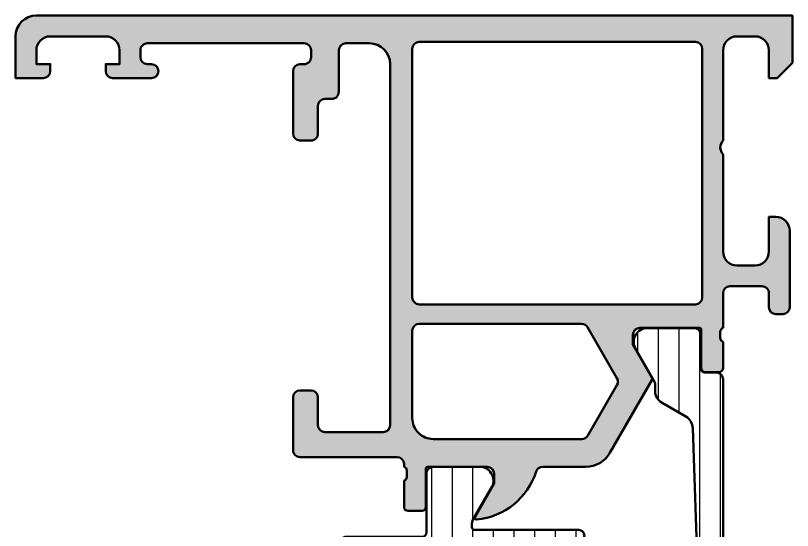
# Model space of a CAD drawing. Extents: x -30 to 48, y 10 to 95.
# Drawn here: x -30 to 26, y 57.9 to 95 of the extents above; entities that cross this region are included whole.
import ezdxf

# ---------------------------------------------------------------- set-up
doc = ezdxf.new("R2010")
doc.units = 0
for name, color, linetype, lineweight in [('0S-Alu contour', 7, 'Continuous', 50), ('0S-Alu hatch', 252, 'Continuous', 25), ('0S-Plastic contour', 254, 'Continuous', 50), ('0S-Plastic hatch', 253, 'Continuous', 25)]:
    doc.layers.add(name, color=color, linetype=linetype, lineweight=lineweight)
pattern_1 = [(90, (0, 0), (-1.4859, 0), [])]

# ---------------------------------------------------------------- blocks, each defined once
blk = doc.blocks.new('346270__BF02D9DC_723D_4389_8694_6493113F9CFE_')
at = {"layer": '0S-Alu hatch'}
h = blk.add_hatch(color=256, dxfattribs=at)
edge = h.paths.add_edge_path()
edge.add_line((24.9, 90.49999999999999), (26, 91.6))
edge.add_line((26, 91.6), (26, 95))
edge.add_line((26, 95), (-28.5, 95))
edge.add_arc((-28.5, 93.49999999999999), 1.5, 90, 180)
edge.add_line((-30, 93.49999999999999), (-30, 90.5))
edge.add_line((-30, 90.5), (-28, 90.5))
edge.add_arc((-28, 91), 0.5, 270, 360)
edge.add_line((-27.5, 91), (-27.5, 91.5))
edge.add_line((-27.5, 91.5), (-28.5, 91.5))
edge.add_line((-28.5, 91.5), (-28.5, 92.5))
edge.add_ellipse((-27.5, 92.5), major_axis=(-1, 0), ratio=1, start_angle=270, end_angle=360, ccw=False)
edge.add_line((-27.5, 93.49999999999999), (-23.5, 93.49999999999999))
edge.add_ellipse((-23.5, 92.5), major_axis=(-1, 0), ratio=1, start_angle=180, end_angle=270, ccw=False)
edge.add_line((-22.5, 92.5), (-22.5, 91.5))
edge.add_line((-22.5, 91.5), (-23.5, 91.5))
edge.add_line((-23.5, 91.5), (-23.5, 91))
edge.add_arc((-23, 91), 0.5, 180, 270)
edge.add_line((-23, 90.5), (-20.2, 90.5))
edge.add_arc((-20.2, 91), 0.5, 270, 450)
edge.add_line((-20.2, 91.5), (-20.50000000000003, 91.5))
edge.add_ellipse((-20.50000000000003, 91.99999999999997), major_axis=(-0.4999999999999716, 0), ratio=1, start_angle=0, end_angle=90, ccw=False)
edge.add_line((-21, 91.99999999999997), (-21, 92.5))
edge.add_ellipse((-20.5, 92.5), major_axis=(-0.5, 0), ratio=1, start_angle=269.9999999999984, end_angle=360, ccw=False)
edge.add_line((-20.49999999999998, 93), (-9.200000000000017, 93))
edge.add_ellipse((-9.200000000000024, 92.49999999999999), major_axis=(-0.5000000000000142, 0), ratio=1, start_angle=180, end_angle=269.9999999999992, ccw=False)
edge.add_line((-8.700000000000008, 92.5), (-8.699999999999996, 92))
edge.add_ellipse((-9.200000000000008, 92), major_axis=(-0.5000000000000142, 0), ratio=1, start_angle=89.9999999999992, end_angle=180, ccw=False)
edge.add_line((-9.200000000000017, 91.49999999999999), (-9.499999999999986, 91.49999999999999))
edge.add_arc((-9.499999999999979, 90.99999999999997), 0.5000000000000142, 90.00000000000081, 180)
edge.add_line((-9.999999999999991, 90.99999999999997), (-10, 86.5))
edge.add_arc((-9.5, 86.5), 0.5, 180, 270)
edge.add_line((-9.5, 86), (-8.700000000000017, 86))
edge.add_arc((-8.700000000000008, 86.5), 0.5, 269.9999999999992, 360)
edge.add_line((-8.200000000000008, 86.5), (-8.200000000000003, 88.49999999999999))
edge.add_ellipse((-7.700000000000002, 88.49999999999999), major_axis=(-0.5, 0), ratio=1, start_angle=270, end_angle=360, ccw=False)
edge.add_line((-7.700000000000002, 89), (-7.200000000000009, 89))
edge.add_arc((-7.200000000000002, 89.50000000000001), 0.5, 269.9999999999992, 360)
edge.add_line((-6.700000000000002, 89.50000000000001), (-6.699999999999988, 92.5))
edge.add_ellipse((-6.199999999999988, 92.5), major_axis=(-0.5, 0), ratio=1, start_angle=270.00000000000165, end_angle=360, ccw=False)
edge.add_line((-6.200000000000002, 93), (-4.500000000000014, 93))
edge.add_ellipse((-4.500000000000014, 91.5), major_axis=(-1.5, 0), ratio=1, start_angle=180, end_angle=270, ccw=False)
edge.add_line((-3.000000000000014, 91.5), (-3, 65.5))
edge.add_ellipse((-3.5, 65.5), major_axis=(-0.5, 0), ratio=1, start_angle=90.0000000000008, end_angle=180, ccw=False)
edge.add_line((-3.499999999999992, 65), (-7.700000000000002, 65))
edge.add_ellipse((-7.700000000000002, 65.5), major_axis=(-0.5, 0), ratio=1, start_angle=0, end_angle=90, ccw=False)
edge.add_line((-8.200000000000003, 65.5), (-8.199999999999996, 67.49999999999997))
edge.add_arc((-8.700000000000017, 67.49999999999997), 0.5000000000000214, 0, 89.9999999999992)
edge.add_line((-8.700000000000008, 68), (-9.500000000000021, 68))
edge.add_arc((-9.500000000000014, 67.5), 0.5, 90.00000000000081, 180)
edge.add_line((-10.00000000000001, 67.5), (-10, 63.69999999999999))
edge.add_arc((-9.500000000000021, 63.69999999999999), 0.4999999999999858, 180, 270.0000000000008)
edge.add_line((-9.500000000000014, 63.2), (-2.5, 63.2))
edge.add_ellipse((-2.5, 62.70000000000001), major_axis=(-0.4999999999999929, 0), ratio=1, start_angle=180, end_angle=270, ccw=False)
edge.add_line((-2.000000000000007, 62.70000000000001), (-2, 62.50021304241794))
edge.add_ellipse((-2.078824672579756, 62.23273240374293), major_axis=(-0.2788534042705836, 0), ratio=1, start_angle=178.8354106259001, end_angle=253.58012358050848, ccw=False)
edge.add_line((-1.800028869489728, 62.22706484230259), (-1.800028869489722, 61.77347084230259))
edge.add_ellipse((-2.078896965132884, 61.76781018282553), major_axis=(-0.2789255417371434, 0), ratio=1, start_angle=106.4245945553553, end_angle=181.1628700728862, ccw=False)
edge.add_line((-2.000029869489715, 61.50026684230259), (-2.000029869489722, 59.62025584229408))
edge.add_arc((-1.700029869489711, 59.62025584229408), 0.3000000000000114, 180, 270)
edge.add_line((-1.700029869489711, 59.32025584229407), (-0.7200555504469293, 59.32025584229407))
edge.add_arc((-0.7200555504469293, 59.62025584229408), 0.3000000000000043, 270, 360)
edge.add_line((-0.420055550446925, 59.62025584229408), (-0.4200555504469321, 62.37910736350606))
edge.add_ellipse((-0.3000555504469347, 62.37910736350606), major_axis=(-0.1199999999999974, 0), ratio=1, start_angle=270, end_angle=360, ccw=False)
edge.add_line((-0.3000555504469347, 62.49910736350606), (4.000435398825985, 62.49910736350606))
edge.add_ellipse((4.000435398825977, 61.99910736350606), major_axis=(-0.5, 0), ratio=1, start_angle=180, end_angle=269.9999999999992, ccw=False)
edge.add_line((4.500435398825977, 61.99910736350606), (4.500435398825985, 61.29910736350606))
edge.add_line((4.500435398825985, 61.29910736350606), (3.118939941203613, 58.90628704047848))
edge.add_arc((3.238555183474261, 58.83722714815435), 0.138119784648278, 150.0000000000024, 275.6225775508025)
edge.add_arc((2.762212157652236, 63.67571622535383), 4.99999999999993, 275.622577550793, 342.2562568083121)
edge.add_ellipse((8.000572129150527, 61.99953460959608), major_axis=(-0.5000000000000528, 0), ratio=1, start_angle=270.00000000000324, end_angle=342.25625680831604, ccw=False)
edge.add_line((8.000572129150498, 62.49953460959613), (11.10411411947345, 62.49953460959613))
edge.add_arc((11.10411648922262, 64.49953230951243), 1.999997699917703, 269.9999321116088, 330.0000380431383)
edge.add_line((12.83616596883868, 63.49953460959614), (15.86199440630963, 68.7404235920275))
edge.add_arc((15.68878932229941, 68.84042358639256), 0.2000000000000006, 330.0000018640221, 389.9999817314342)
edge.add_line((15.86199443494095, 68.9404235311667), (14.49996906942462, 71.29952240256488))
edge.add_line((14.49996906942462, 71.29952240256488), (14.49996906942462, 71.99953460959613))
edge.add_ellipse((14.99950752434618, 71.9995650940489), major_axis=(-0.4995384558517163, 0), ratio=1, start_angle=-90.00349648854058, end_angle=0.003496488599694203, ccw=False)
edge.add_line((14.99953800879896, 72.49910354897048), (19.2979837968319, 72.49911100228186))
edge.add_ellipse((19.29993420089389, 72.3791268536454), major_axis=(-0.12000000000009, 0), ratio=1, start_angle=180, end_angle=270.9312903490092, ccw=False)
edge.add_line((19.41993420089398, 72.3791268536454), (19.41993420089398, 69.62027533243342))
edge.add_arc((19.71993420089399, 69.62027533243342), 0.3000000000000114, 180, 270)
edge.add_line((19.71993420089399, 69.32027533243341), (20.69990851993677, 69.32027533243341))
edge.add_arc((20.69990851993677, 69.62027533243342), 0.3000000000000114, 270, 360)
edge.add_line((20.99990851993678, 69.62027533243342), (20.99990851993677, 71.50028633244193))
edge.add_ellipse((21.07877561557994, 71.76782967296488), major_axis=(-0.2789255417371579, 0), ratio=1, start_angle=-1.1628700728862214, end_angle=73.57540544464553, ccw=False)
edge.add_line((20.79990751993677, 71.77349033244194), (20.79990751993677, 72.22708433244193))
edge.add_ellipse((21.07887250617831, 72.23275533315896), major_axis=(-0.2790226223765222, 0), ratio=1, start_angle=-73.58012358050928, end_angle=1.164589374099421, ccw=False)
edge.add_line((21, 72.50039828854361), (21, 74.99999999999997))
edge.add_ellipse((21.5, 74.99999999999997), major_axis=(-0.5, 0), ratio=1, start_angle=270, end_angle=360, ccw=False)
edge.add_line((21.5, 75.49999999999997), (23.79999999999999, 75.49999999999997))
edge.add_ellipse((23.8, 74.99999999999997), major_axis=(-0.5, 0), ratio=1, start_angle=180, end_angle=270.00000000000125, ccw=False)
edge.add_line((24.30000000000001, 74.99999999999997), (24.3, 73.99999999999997))
edge.add_arc((24.8, 73.99999999999997), 0.5, 180, 269.9999999999996)
edge.add_line((24.8, 73.49999999999997), (25.3, 73.49999999999997))
edge.add_arc((25.29999999999999, 73.99999999999997), 0.5, 270.0000000000008, 360)
edge.add_line((25.79999999999999, 73.99999999999997), (25.8, 79.49999999999999))
edge.add_arc((24.80000000000001, 79.49999999999997), 0.9999999999999928, 0, 90.0000000000004)
edge.add_line((24.8, 80.49999999999997), (24.3, 80.49999999999997))
edge.add_line((24.3, 80.49999999999997), (24.3, 77.99999999999997))
edge.add_ellipse((23.3, 77.99999999999997), major_axis=(-1, 0), ratio=1, start_angle=90.00000000000023, end_angle=180, ccw=False)
edge.add_line((23.3, 76.99999999999997), (22.00000000000001, 76.99999999999997))
edge.add_ellipse((22.00000000000001, 77.99999999999997), major_axis=(-1, 0), ratio=1, start_angle=0, end_angle=90, ccw=False)
edge.add_line((21, 77.99999999999997), (21, 84.99999999999999))
edge.add_ellipse((21.525, 85.49999999999999), major_axis=(-0.7250000000000014, 0), ratio=1, start_angle=-43.6028189727034, end_angle=43.60281897270352, ccw=False)
edge.add_line((21, 85.99999999999999), (21, 92.49999999999999))
edge.add_ellipse((22, 92.49999999999999), major_axis=(-1, 0), ratio=1, start_angle=270, end_angle=360, ccw=False)
edge.add_line((22, 93.49999999999999), (23.3, 93.49999999999999))
edge.add_ellipse((23.3, 92.49999999999999), major_axis=(-1, 0), ratio=1, start_angle=180, end_angle=270, ccw=False)
edge.add_line((24.3, 92.49999999999999), (24.3, 90.49999999999999))
edge.add_line((24.3, 90.49999999999999), (24.9, 90.49999999999999))
edge = h.paths.add_edge_path()
edge.add_line((19, 74.19999999999999), (-0.8999999999999985, 74.2))
edge.add_ellipse((-0.9000000000000056, 74.7), major_axis=(-0.5, 0), ratio=1, start_angle=0, end_angle=90.0000000000008, ccw=False)
edge.add_line((-1.400000000000005, 74.69999999999997), (-1.399999999999998, 92.6))
edge.add_ellipse((-0.8999999999999985, 92.6), major_axis=(-0.5, 0), ratio=1, start_angle=270, end_angle=360, ccw=False)
edge.add_line((-0.8999999999999985, 93.1), (19, 93.1))
edge.add_ellipse((19, 92.6), major_axis=(-0.5, 0), ratio=1, start_angle=180, end_angle=270, ccw=False)
edge.add_line((19.5, 92.6), (19.5, 74.69999999999997))
edge.add_ellipse((19, 74.69999999999997), major_axis=(-0.5, 0), ratio=1, start_angle=90.0000000000004, end_angle=180, ccw=False)
edge = h.paths.add_edge_path()
edge.add_line((10.81867636977988, 64.49999999999999), (0.1000000000000067, 64.5))
edge.add_ellipse((0.0999999999999943, 66), major_axis=(-1.5, 0), ratio=1, start_angle=0, end_angle=90.00000000000051, ccw=False)
edge.add_line((-1.400000000000005, 66), (-1.399999999999991, 72.30000000000001))
edge.add_ellipse((-0.8999999999999843, 72.30000000000001), major_axis=(-0.5000000000000071, 0), ratio=1, start_angle=270.0000000000008, end_angle=360, ccw=False)
edge.add_line((-0.8999999999999914, 72.80000000000001), (10.80495827718637, 72.8))
edge.add_ellipse((10.80495827718638, 72.29999999999998), major_axis=(-0.5000000000000142, 0), ratio=1, start_angle=210.000000000001, end_angle=270.0000000000008, ccw=False)
edge.add_line((11.23797097907861, 72.54999999999998), (13.35215850791749, 68.8881197873688))
edge.add_ellipse((12.91914580602528, 68.6381197873688), major_axis=(-0.499999999999998, 0), ratio=1, start_angle=149.9999999999999, end_angle=210.0000000000001, ccw=False)
edge.add_line((13.35215850791749, 68.3881197873688), (11.2516890716721, 64.74999999999999))
edge.add_ellipse((10.81867636977988, 64.99999999999999), major_axis=(-0.4999999999999995, 0), ratio=1, start_angle=90, end_angle=150.0000000000001, ccw=False)
at = {"layer": '0S-Alu contour', "color": 7}
for points in [[(24.9, 90.49999999999999), (26, 91.6), (26, 95), (-28.5, 95)], [(-30, 93.49999999999999), (-30, 90.5), (-28, 90.5)], [(-27.5, 93.49999999999999), (-23.5, 93.49999999999999)], [(-20.49999999999998, 93), (-9.200000000000017, 93)], [(-6.200000000000002, 93), (-4.500000000000014, 93)], [(-0.8999999999999985, 93.1), (19, 93.1)], [(22, 93.49999999999999), (23.3, 93.49999999999999)], [(-27.5, 91), (-27.5, 91.5), (-28.5, 91.5), (-28.5, 92.5)], [(-22.5, 92.5), (-22.5, 91.5), (-23.5, 91.5), (-23.5, 91)], [(-21, 91.99999999999997), (-21, 92.5)], [(-8.700000000000008, 92.5), (-8.699999999999996, 92)], [(-6.700000000000002, 89.50000000000001), (-6.699999999999988, 92.5)], [(-1.400000000000005, 74.69999999999997), (-1.399999999999998, 92.6)], [(19.5, 92.6), (19.5, 74.69999999999997)], [(21, 85.99999999999999), (21, 92.49999999999999)], [(24.3, 92.49999999999999), (24.3, 90.49999999999999), (24.9, 90.49999999999999)], [(-20.2, 91.5), (-20.50000000000003, 91.5)], [(-9.200000000000017, 91.49999999999999), (-9.499999999999986, 91.49999999999999)], [(-3.000000000000014, 91.5), (-3, 65.5)], [(-9.999999999999991, 90.99999999999997), (-10, 86.5)], [(-23, 90.5), (-20.2, 90.5)], [(-8.200000000000008, 86.5), (-8.200000000000003, 88.49999999999999)], [(-7.700000000000002, 89), (-7.200000000000009, 89)], [(-9.5, 86), (-8.700000000000017, 86)], [(21, 77.99999999999997), (21, 84.99999999999999)], [(24.8, 80.49999999999997), (24.3, 80.49999999999997), (24.3, 77.99999999999997)], [(25.79999999999999, 73.99999999999997), (25.8, 79.49999999999999)], [(23.3, 76.99999999999997), (22.00000000000001, 76.99999999999997)], [(21.5, 75.49999999999997), (23.79999999999999, 75.49999999999997)], [(21, 72.50039828854361), (21, 74.99999999999997)], [(24.30000000000001, 74.99999999999997), (24.3, 73.99999999999997)], [(19, 74.19999999999999), (-0.8999999999999985, 74.2)], [(24.8, 73.49999999999997), (25.3, 73.49999999999997)], [(-1.400000000000005, 66), (-1.399999999999991, 72.30000000000001)], [(-0.8999999999999914, 72.80000000000001), (10.80495827718637, 72.8)], [(11.23797097907861, 72.54999999999998), (13.35215850791749, 68.8881197873688)], [(14.99953800879896, 72.49910354897048), (19.2979837968319, 72.49911100228186)], [(19.41993420089398, 72.3791268536454), (19.41993420089398, 69.62027533243342)], [(15.86199443494095, 68.9404235311667), (14.49996906942462, 71.29952240256488), (14.49996906942462, 71.99953460959613)], [(20.79990751993677, 71.77349033244194), (20.79990751993677, 72.22708433244193)], [(20.99990851993678, 69.62027533243342), (20.99990851993677, 71.50028633244193)], [(19.71993420089399, 69.32027533243341), (20.69990851993677, 69.32027533243341)], [(13.35215850791749, 68.3881197873688), (11.2516890716721, 64.74999999999999)], [(12.83616596883868, 63.49953460959614), (15.86199440630963, 68.7404235920275)], [(-8.700000000000008, 68), (-9.500000000000021, 68)], [(-10.00000000000001, 67.5), (-10, 63.69999999999999)], [(-8.200000000000003, 65.5), (-8.199999999999996, 67.49999999999997)], [(-3.499999999999992, 65), (-7.700000000000002, 65)], [(10.81867636977988, 64.49999999999999), (0.1000000000000067, 64.5)], [(-9.500000000000014, 63.2), (-2.5, 63.2)], [(-2.000000000000007, 62.70000000000001), (-2, 62.50021304241794)], [(-1.800028869489728, 62.22706484230259), (-1.800028869489722, 61.77347084230259)], [(-0.420055550446925, 59.62025584229408), (-0.4200555504469321, 62.37910736350606)], [(-0.3000555504469347, 62.49910736350606), (4.000435398825985, 62.49910736350606)], [(8.000572129150498, 62.49953460959613), (11.10411411947345, 62.49953460959613)], [(4.500435398825977, 61.99910736350606), (4.500435398825985, 61.29910736350606), (3.118939941203613, 58.90628704047848)], [(-2.000029869489715, 61.50026684230259), (-2.000029869489722, 59.62025584229408)], [(-1.700029869489711, 59.32025584229407), (-0.7200555504469293, 59.32025584229407)]]:
    blk.add_lwpolyline(points, dxfattribs=at)
for centre, radius, start, end in [((-28.5, 93.49999999999999), 1.5, 90, 180), ((-20.2, 91), 0.5, 270, 90), ((-9.499999999999979, 90.99999999999997), 0.5000000000000142, 90.00000000000081, 180), ((-28, 91), 0.5, 270, 0), ((-23, 91), 0.5, 180, 270), ((-7.200000000000002, 89.50000000000001), 0.5, 269.9999999999992, 0), ((-9.5, 86.5), 0.5, 180, 270), ((-8.700000000000008, 86.5), 0.5, 269.9999999999992, 0), ((24.80000000000001, 79.49999999999997), 0.9999999999999928, 0, 90.0000000000004), ((24.8, 73.99999999999997), 0.5, 180, 269.9999999999996), ((25.29999999999999, 73.99999999999997), 0.5, 270.0000000000008, 0), ((19.71993420089399, 69.62027533243342), 0.3000000000000114, 180, 270), ((20.69990851993677, 69.62027533243342), 0.3000000000000114, 270, 0), ((15.68878932229941, 68.84042358639256), 0.2000000000000006, 330.0000018640221, 29.99998173143422), ((-9.500000000000014, 67.5), 0.5, 90.00000000000081, 180), ((-8.700000000000017, 67.49999999999997), 0.5000000000000214, 0, 89.9999999999992), ((-9.500000000000021, 63.69999999999999), 0.4999999999999858, 180, 270.0000000000008), ((11.10411648922262, 64.49953230951243), 1.999997699917703, 269.9999321116088, 330.0000380431383), ((2.762212157652236, 63.67571622535383), 4.99999999999993, 275.622577550793, 342.2562568083121), ((-1.700029869489711, 59.62025584229408), 0.3000000000000114, 180, 270), ((-0.7200555504469293, 59.62025584229408), 0.3000000000000043, 270, 0), ((3.238555183474261, 58.83722714815435), 0.138119784648278, 150.0000000000024, 275.6225775508025)]:
    blk.add_arc(centre, radius, start, end, dxfattribs=at)
at = {"layer": '0S-Alu contour', "color": 7, "extrusion": (0, 0, -1)}
for centre, radius, start, end in [((27.5, 92.5), 1, 0, 90), ((23.5, 92.5), 1, 90, 180), ((20.5, 92.5), 0.5, 0, 90.0000000000016), ((9.200000000000024, 92.49999999999999), 0.5000000000000142, 90.00000000000081, 180), ((6.199999999999988, 92.5), 0.5, 0, 89.99999999999837), ((4.500000000000014, 91.5), 1.5, 90, 180), ((0.8999999999999985, 92.6), 0.5, 0, 90), ((-19, 92.6), 0.5, 90, 180), ((-22, 92.49999999999999), 1, 0, 90), ((-23.3, 92.49999999999999), 1, 90, 180), ((20.50000000000003, 91.99999999999997), 0.4999999999999716, 270, 0), ((9.200000000000008, 92), 0.5000000000000142, 180, 270.0000000000008), ((7.700000000000002, 88.49999999999999), 0.5, 0, 90), ((-21.525, 85.49999999999999), 0.7250000000000015, 316.3971810272965, 43.6028189727035), ((-22.00000000000001, 77.99999999999997), 1, 270, 0), ((-23.3, 77.99999999999997), 1, 180, 269.9999999999998), ((-21.5, 74.99999999999997), 0.5, 0, 90), ((-23.8, 74.99999999999997), 0.5, 89.99999999999876, 180), ((0.9000000000000056, 74.7), 0.5, 269.9999999999992, 0), ((-19, 74.69999999999997), 0.5, 180, 269.9999999999996), ((0.8999999999999843, 72.30000000000001), 0.5000000000000071, 0, 89.9999999999992), ((-10.80495827718638, 72.29999999999998), 0.5000000000000142, 89.9999999999992, 149.999999999999), ((-14.99950752434618, 71.9995650940489), 0.4995384558517163, 359.9965035114003, 90.00349648854063), ((-19.29993420089389, 72.3791268536454), 0.12000000000009, 89.06870965099078, 180), ((-21.07887250617831, 72.23275533315896), 0.2790226223765222, 358.8354106259006, 73.58012358050941), ((-21.07877561557994, 71.76782967296488), 0.2789255417371579, 286.4245945553545, 1.162870072886224), ((-12.91914580602528, 68.6381197873688), 0.499999999999998, 149.9999999999999, 210.0000000000001), ((-0.0999999999999943, 66), 1.5, 269.9999999999995, 0), ((7.700000000000002, 65.5), 0.5, 270, 0), ((3.5, 65.5), 0.5, 180, 269.9999999999992), ((-10.81867636977988, 64.99999999999999), 0.4999999999999995, 210, 270), ((2.5, 62.70000000000001), 0.4999999999999929, 90, 180), ((2.078824672579756, 62.23273240374293), 0.2788534042705836, 106.4198764194915, 181.1645893741), ((0.3000555504469347, 62.37910736350606), 0.1199999999999974, 0, 90), ((-4.000435398825977, 61.99910736350606), 0.5, 90.00000000000081, 180), ((-8.000572129150527, 61.99953460959608), 0.5000000000000528, 17.74374319168398, 89.99999999999675), ((2.078896965132884, 61.76781018282553), 0.2789255417371434, 178.8371299271138, 253.5754054446447)]:
    blk.add_arc(centre, radius, start, end, dxfattribs=at)
blk = doc.blocks.new('284041__48508459_6AC3_4225_B9F6_B3F664FC361C___82242C99_897B_40FE_A9A1_975A930216CB_')
at = {"layer": '0S-Plastic hatch'}
h = blk.add_hatch(dxfattribs=at)
h.set_pattern_fill('ANSI31', color=256, scale=0.4680000000000001, angle=45, style=0)
h.set_pattern_definition(pattern_1)
edge = h.paths.add_edge_path()
edge.add_line((9.300055046702248, 56.65000002337951), (9.300055046702253, 56.85000002337945))
edge.add_ellipse((9.600055046702188, 56.85000002337958), major_axis=(-0.2999999999999332, 0), ratio=1, start_angle=270.00000000002984, end_angle=360, ccw=False)
edge.add_line((9.600055046702032, 57.15000002337951), (10.6000550467022, 57.15000002337952))
edge.add_arc((10.60005504670217, 57.55000002337953), 0.4000000000000057, 270.0000000000041, 450.000000000004)
edge.add_line((10.60005504670214, 57.95000002337953), (3.100055046702088, 57.95000002337957))
edge.add_ellipse((3.100055046702244, 58.15000002337948), major_axis=(-0.1999999999999105, 0), ratio=1, start_angle=0, end_angle=89.99999999995521, ccw=False)
edge.add_line((2.900055046702334, 58.15000002337948), (2.899977441304066, 58.42581881038141))
edge.add_ellipse((3.399977441198892, 58.42580855608776), major_axis=(-0.499999999999976, 0), ratio=1, start_angle=330.0000034006566, end_angle=359.9988249447209, ccw=False)
edge.add_line((2.96696472446853, 58.67580853038729), (4.285481577427191, 60.95954702337735))
edge.add_arc((3.444228928435848, 61.5001819486545), 0.99999607092447, 327.2729839001595, 441.8183919481005)
edge.add_line((3.586539577427196, 62.49000002337735), (0.109998079327724, 62.49000002337735))
edge.add_arc((0.1099954397026579, 61.99000404593872), 0.4999959774455975, 89.99969751881494, 180.0003024817733)
edge.add_line((-0.3900005377359718, 61.99000140630852), (-0.3894093645359646, 57.75004185207056))
edge.add_ellipse((-0.6894093616198945, 57.75000002337951), major_axis=(-0.2999999999999954, 0), ratio=1, start_angle=90, end_angle=180.0079886915353, ccw=False)
edge.add_line((-0.6894093616198945, 57.45000002337952), (-6.165970357081974, 57.45000002337952))
edge.add_arc((-6.16597035708208, 56.95000002337914), 0.5000000000003766, 89.99999999998779, 119.9999999999892)
edge.add_line((-6.415970357082188, 57.38301272527174), (-10.64994495329757, 54.93852635240468))
edge.add_arc((-10.3999449532977, 54.50551365051229), 0.5000000000000941, 119.9999999999768, 180)
edge.add_line((-10.89994495329779, 54.50551365051229), (-10.89994495329779, 44.20188279759758))
edge.add_line((-10.89994495329779, 44.20188279759758), (-10.44170143262443, 33.70638063601399))
edge.add_arc((-9.442653211042739, 33.75000002337935), 0.9999999999998387, 182.5000000000017, 270.0000000000061)
edge.add_line((-9.442653211042632, 32.75000002337951), (-1.582449289005076, 32.7500000233795))
edge.add_ellipse((-1.582449289005033, 32.25000002337969), major_axis=(-0.4999999999998153, 0), ratio=1, start_angle=207.0072193886971, end_angle=270.0000000000049, ccw=False)
edge.add_line((-1.136974632326258, 32.47705140579508), (-0.4219589315382777, 31.07419109091746))
edge.add_ellipse((-0.6892437255456798, 30.93796026146824), major_axis=(-0.3000000000000038, 0), ratio=1, start_angle=179.9920113084649, end_angle=207.0072193886824, ccw=False)
edge.add_line((-0.3892437284617416, 30.93791843277732), (-0.3900005377359648, 25.50999864044103))
edge.add_arc((0.1099954397026508, 25.50999600081595), 0.4999959774455833, 179.9996975182267, 270.0003024811859)
edge.add_line((0.1099980793277239, 25.01000002337734), (3.586539577427195, 25.01000002337734))
edge.add_arc((3.444228928435848, 25.99981809810019), 0.9999960709244732, 278.1816080518995, 392.7270160998408)
edge.add_line((4.285481577427191, 26.54045302337734), (2.966964724468546, 28.82419151636735))
edge.add_ellipse((3.399977441198942, 29.07419149066691), major_axis=(-0.5000000000000199, 0), ratio=1, start_angle=0.001175055589214935, end_angle=29.999996599344172, ccw=False)
edge.add_line((2.899977441304072, 29.07418123637245), (2.900055046702213, 29.35000002295254))
edge.add_ellipse((3.100055046915663, 29.35000002316606), major_axis=(-0.2000000002134499, 0), ratio=1, start_angle=270.000000061201, end_angle=360, ccw=False)
edge.add_line((3.100055046702031, 29.55000002337951), (10.6000550467022, 29.55000002337953))
edge.add_arc((10.60005504670223, 29.95000002337953), 0.3999999999999986, 269.9999999999959, 449.9999999999959)
edge.add_line((10.60005504670226, 30.35000002337952), (9.600055046702316, 30.35000002337951))
edge.add_ellipse((9.60005504670221, 30.65000002337946), major_axis=(-0.2999999999999474, 0), ratio=1, start_angle=0, end_angle=90.0000000000204, ccw=False)
edge.add_line((9.300055046702262, 30.65000002337946), (9.300055046702305, 30.85000002337952))
edge.add_arc((9.000055046702265, 30.85000002337952), 0.3000000000000398, 0, 180)
edge.add_line((8.700055046702225, 30.85000002337951), (8.700055046702225, 30.65000002337951))
edge.add_ellipse((8.400055046702313, 30.65000002337946), major_axis=(-0.2999999999999119, 0), ratio=1, start_angle=89.9999999999946, end_angle=180, ccw=False)
edge.add_line((8.400055046702285, 30.35000002337955), (2.62970579647429, 30.35000002337951))
edge.add_ellipse((2.62970579647434, 32.35000002337957), major_axis=(-2.000000000000056, 0), ratio=1, start_angle=27.00721938869009, end_angle=89.99999999999858, ccw=False)
edge.add_line((0.8478071697584187, 31.44179449371784), (-3.745419609976643, 40.45370228737818))
edge.add_ellipse((-3.299944953298513, 40.68075366979361), major_axis=(-0.4999999999992591, 0), ratio=1, start_angle=0, end_angle=27.007219388735223, ccw=False)
edge.add_line((-3.799944953297772, 40.68075366979361), (-3.799944953297774, 46.80441561110785))
edge.add_ellipse((-3.299944953297767, 46.80441561110785), major_axis=(-0.5000000000000071, 0), ratio=1, start_angle=314.99999999999807, end_angle=360, ccw=False)
edge.add_line((-3.653498343891034, 47.15796900170114), (-0.2857313909247665, 50.52573595466718))
edge.add_arc((-1.699944953297816, 51.93994951704033), 2.000000000000005, 314.999999999998, 360)
edge.add_line((0.3000550467021897, 51.93994951704033), (0.3000550467023046, 55.40247916197269))
edge.add_ellipse((1.30005504670224, 55.40247916197263), major_axis=(-0.999999999999936, 0), ratio=1, start_angle=296.98646930829545, end_angle=360, ccw=False)
edge.add_line((0.8462749753730413, 56.29359287349566), (2.314224167804439, 57.04111373490262))
edge.add_ellipse((2.768004239133361, 56.15000002338058), major_axis=(-0.9999999999989319, 0), ratio=1, start_angle=270.0000000000102, end_angle=296.986469308307, ccw=False)
edge.add_line((2.768004239133183, 57.15000002337951), (8.400055046702143, 57.15000002337948))
edge.add_ellipse((8.40005504670225, 56.85000002337962), major_axis=(-0.2999999999998621, 0), ratio=1, start_angle=180, end_angle=270.00000000002035, ccw=False)
edge.add_line((8.700055046702111, 56.85000002337962), (8.700055046702225, 56.65000002337951))
edge.add_arc((9.000055046702236, 56.65000002337951), 0.3000000000000114, 180, 360)
edge = h.paths.add_edge_path()
edge.add_ellipse((-1.999944953297713, 52.06421358575262), major_axis=(-1.000000000000007, 0), ratio=1, start_angle=135.0000000000006, end_angle=180, ccw=False)
edge.add_line((-1.292838172111154, 51.35710680456607), (-3.707051734484264, 48.94289324219297))
edge.add_ellipse((-4.414158515670813, 49.65000002337951), major_axis=(-0.9999999999999998, 0), ratio=1, start_angle=90, end_angle=135.0000000000001, ccw=False)
edge.add_line((-4.414158515670813, 48.65000002337952), (-9.199944953297752, 48.65000002337952))
edge.add_ellipse((-9.199944953297752, 49.65000002337951), major_axis=(-1, 0), ratio=1, start_angle=0, end_angle=90, ccw=False)
edge.add_line((-10.19994495329775, 49.65000002337951), (-10.19994495329775, 53.81269332748487))
edge.add_ellipse((-9.199944953297752, 53.81269332748487), major_axis=(-0.9999999999999964, 0), ratio=1, start_angle=300.0000000000001, end_angle=360, ccw=False)
edge.add_line((-9.699944953297752, 54.67871873126931), (-6.344431326164801, 56.61602542716396))
edge.add_ellipse((-5.844431326164794, 55.75000002337953), major_axis=(-0.9999999999999994, 0), ratio=1, start_angle=270.0000000000004, end_angle=300.0000000000005, ccw=False)
edge.add_line((-5.844431326164801, 56.75000002337952), (-1.999944953297706, 56.75000002337952))
edge.add_ellipse((-1.999944953297706, 55.75000002337953), major_axis=(-1, 0), ratio=1, start_angle=180, end_angle=270, ccw=False)
edge.add_line((-0.9999449532977067, 55.75000002337953), (-0.9999449532977063, 52.06421358575262))
edge = h.paths.add_edge_path()
edge.add_line((-2.884352963542829, 34.25000002337951), (-8.80747774579141, 34.25000002337953))
edge.add_ellipse((-8.807477745791388, 35.2500000233795), major_axis=(-0.9999999999999715, 0), ratio=1, start_angle=2.5000000000035243, end_angle=89.9999999999988, ccw=False)
edge.add_line((-9.806525967373215, 35.2063806360141), (-9.986488065088915, 39.32819032969709))
edge.add_ellipse((-9.48696395429814, 39.35000002337967), major_axis=(-0.499999999999844, 0), ratio=1, start_angle=-90.00000000002109, end_angle=2.499999999990507, ccw=False)
edge.add_line((-9.486963954297956, 39.85000002337951), (-5.201609711738122, 39.85000002337951))
edge.add_ellipse((-5.201609711738129, 39.35000002337942), major_axis=(-0.5000000000000853, 0), ratio=1, start_angle=206.7367475977951, end_angle=269.9999999999992, ccw=False)
edge.add_line((-4.755068198529899, 39.574945965734), (-2.437811450334729, 34.97494596573394))
edge.add_ellipse((-2.884352963542816, 34.75000002337944), major_axis=(-0.4999999999999235, 0), ratio=1, start_angle=89.99999999999858, end_angle=206.7367475977945, ccw=False)
edge = h.paths.add_edge_path()
edge.add_ellipse((-9.574285840114975, 41.35000002337952), major_axis=(-0.5000000000000142, 0), ratio=1, start_angle=2.500000000001819, end_angle=90.00000000000159, ccw=False)
edge.add_line((-10.07380995090592, 41.32819032969684), (-10.19994495329775, 44.21715685193065))
edge.add_line((-10.19994495329775, 44.21715685193065), (-10.19994495329774, 47.15000002337951))
edge.add_ellipse((-9.699944953297745, 47.15000002337951), major_axis=(-0.5, 0), ratio=1, start_angle=270.0000000000008, end_angle=360, ccw=False)
edge.add_line((-9.699944953297752, 47.65000002337951), (-5.599944953297729, 47.65000002337951))
edge.add_ellipse((-5.599944953297729, 47.15000002337951), major_axis=(-0.5, 0), ratio=1, start_angle=180, end_angle=270, ccw=False)
edge.add_line((-5.099944953297729, 47.15000002337951), (-5.099944953297725, 41.3500000233795))
edge.add_ellipse((-5.599944953297729, 41.3500000233795), major_axis=(-0.5000000000000036, 0), ratio=1, start_angle=90, end_angle=180, ccw=False)
edge.add_line((-5.599944953297729, 40.85000002337951), (-9.57428584011496, 40.85000002337952))
at = {"layer": '0S-Alu contour', "color": 7}
for points in [[(-9.699944953297752, 54.67871873126931), (-6.344431326164801, 56.61602542716396)], [(-5.844431326164801, 56.75000002337952), (-1.999944953297706, 56.75000002337952)], [(-0.9999449532977067, 55.75000002337953), (-0.9999449532977063, 52.06421358575262)], [(-10.19994495329775, 49.65000002337951), (-10.19994495329775, 53.81269332748487)], [(-1.292838172111154, 51.35710680456607), (-3.707051734484264, 48.94289324219297)], [(-4.414158515670813, 48.65000002337952), (-9.199944953297752, 48.65000002337952)], [(-9.699944953297752, 47.65000002337951), (-5.599944953297729, 47.65000002337951)], [(-10.07380995090592, 41.32819032969684), (-10.19994495329775, 44.21715685193065), (-10.19994495329774, 47.15000002337951)], [(-5.099944953297729, 47.15000002337951), (-5.099944953297725, 41.3500000233795)], [(-5.599944953297729, 40.85000002337951), (-9.57428584011496, 40.85000002337952)], [(-9.486963954297956, 39.85000002337951), (-5.201609711738122, 39.85000002337951)], [(-9.806525967373215, 35.2063806360141), (-9.986488065088915, 39.32819032969709)], [(-4.755068198529899, 39.574945965734), (-2.437811450334729, 34.97494596573394)], [(-2.884352963542829, 34.25000002337951), (-8.80747774579141, 34.25000002337953)]]:
    blk.add_lwpolyline(points, dxfattribs=at)
at = {"layer": '0S-Alu contour', "color": 7, "extrusion": (0, 0, -1)}
for centre, radius, start, end in [((5.844431326164794, 55.75000002337953), 0.9999999999999994, 59.99999999999951, 89.99999999999959), ((1.999944953297706, 55.75000002337953), 1, 90, 180), ((9.199944953297752, 53.81269332748487), 0.9999999999999964, 0, 59.99999999999986), ((1.999944953297713, 52.06421358575262), 1.000000000000007, 180, 224.9999999999994), ((9.199944953297752, 49.65000002337951), 1, 270, 0), ((4.414158515670813, 49.65000002337951), 0.9999999999999998, 224.9999999999999, 270), ((9.699944953297745, 47.15000002337951), 0.5, 0, 89.9999999999992), ((5.599944953297729, 47.15000002337951), 0.5, 90, 180), ((9.574285840114975, 41.35000002337952), 0.5000000000000142, 269.9999999999984, 357.4999999999982), ((5.599944953297729, 41.3500000233795), 0.5000000000000036, 180, 270), ((9.48696395429814, 39.35000002337967), 0.499999999999844, 357.5000000000095, 90.00000000002115), ((5.201609711738129, 39.35000002337942), 0.5000000000000853, 90.00000000000081, 153.2632524022049), ((8.807477745791388, 35.2500000233795), 0.9999999999999715, 270.0000000000012, 357.4999999999965), ((2.884352963542816, 34.75000002337944), 0.4999999999999235, 153.2632524022055, 270.0000000000015)]:
    blk.add_arc(centre, radius, start, end, dxfattribs=at)
at = {"layer": '0S-Plastic contour', "color": 7}
for points in [[(3.586539577427196, 62.49000002337735), (0.109998079327724, 62.49000002337735)], [(-0.3900005377359718, 61.99000140630852), (-0.3894093645359646, 57.75004185207056)], [(2.96696472446853, 58.67580853038729), (4.285481577427191, 60.95954702337735)], [(2.900055046702334, 58.15000002337948), (2.899977441304066, 58.42581881038141)], [(10.60005504670214, 57.95000002337953), (3.100055046702088, 57.95000002337957)], [(-6.415970357082188, 57.38301272527174), (-10.64994495329757, 54.93852635240468)], [(-0.6894093616198945, 57.45000002337952), (-6.165970357081974, 57.45000002337952)], [(2.768004239133183, 57.15000002337951), (8.400055046702143, 57.15000002337948)], [(9.600055046702032, 57.15000002337951), (10.6000550467022, 57.15000002337952)], [(0.8462749753730413, 56.29359287349566), (2.314224167804439, 57.04111373490262)], [(8.700055046702111, 56.85000002337962), (8.700055046702225, 56.65000002337951)], [(9.300055046702248, 56.65000002337951), (9.300055046702253, 56.85000002337945)], [(0.3000550467021897, 51.93994951704033), (0.3000550467023046, 55.40247916197269)], [(-10.89994495329779, 54.50551365051229), (-10.89994495329779, 44.20188279759758), (-10.44170143262443, 33.70638063601399)], [(-3.653498343891034, 47.15796900170114), (-0.2857313909247665, 50.52573595466718)], [(-3.799944953297772, 40.68075366979361), (-3.799944953297774, 46.80441561110785)], [(0.8478071697584187, 31.44179449371784), (-3.745419609976643, 40.45370228737818)], [(-9.442653211042632, 32.75000002337951), (-1.582449289005076, 32.7500000233795)], [(-1.136974632326258, 32.47705140579508), (-0.4219589315382777, 31.07419109091746)], [(-0.3892437284617416, 30.93791843277732), (-0.3900005377359648, 25.50999864044103)], [(8.700055046702225, 30.85000002337951), (8.700055046702225, 30.65000002337951)], [(9.300055046702262, 30.65000002337946), (9.300055046702305, 30.85000002337952)], [(8.400055046702285, 30.35000002337955), (2.62970579647429, 30.35000002337951)], [(10.60005504670226, 30.35000002337952), (9.600055046702316, 30.35000002337951)], [(2.899977441304072, 29.07418123637245), (2.900055046702213, 29.35000002295254)], [(3.100055046702031, 29.55000002337951), (10.6000550467022, 29.55000002337953)], [(4.285481577427191, 26.54045302337734), (2.966964724468546, 28.82419151636735)], [(0.1099980793277239, 25.01000002337734), (3.586539577427195, 25.01000002337734)]]:
    blk.add_lwpolyline(points, dxfattribs=at)
for centre, radius, start, end in [((0.1099954397026579, 61.99000404593872), 0.4999959774455975, 89.99969751881494, 180.0003024817733), ((3.444228928435848, 61.5001819486545), 0.99999607092447, 327.2729839001595, 81.8183919481005), ((10.60005504670217, 57.55000002337953), 0.4000000000000057, 270.0000000000041, 90.00000000000406), ((-6.16597035708208, 56.95000002337914), 0.5000000000003766, 89.99999999998779, 119.9999999999892), ((9.000055046702236, 56.65000002337951), 0.3000000000000114, 180, 0), ((-10.3999449532977, 54.50551365051229), 0.5000000000000941, 119.9999999999768, 180), ((-1.699944953297816, 51.93994951704033), 2.000000000000005, 314.999999999998, 0), ((-9.442653211042739, 33.75000002337935), 0.9999999999998387, 182.5000000000017, 270.0000000000061), ((9.000055046702265, 30.85000002337952), 0.3000000000000398, 0, 180), ((10.60005504670223, 29.95000002337953), 0.3999999999999986, 269.9999999999959, 89.99999999999594), ((3.444228928435848, 25.99981809810019), 0.9999960709244732, 278.1816080518995, 32.7270160998408), ((0.1099954397026508, 25.50999600081595), 0.4999959774455833, 179.9996975182267, 270.0003024811859)]:
    blk.add_arc(centre, radius, start, end, dxfattribs=at)
at = {"layer": '0S-Plastic contour', "color": 7, "extrusion": (0, 0, -1)}
for centre, radius, start, end in [((-3.399977441198892, 58.42580855608776), 0.499999999999976, 0.0011750552790585, 29.99999659934339), ((0.6894093616198945, 57.75000002337951), 0.2999999999999954, 179.9920113084647, 270), ((-3.100055046702244, 58.15000002337948), 0.1999999999999105, 270.0000000000448, 0), ((-2.768004239133361, 56.15000002338058), 0.9999999999989319, 63.01353069169303, 89.99999999998983), ((-8.40005504670225, 56.85000002337962), 0.2999999999998621, 89.99999999997966, 180), ((-9.600055046702188, 56.85000002337958), 0.2999999999999332, 0, 89.99999999997014), ((-1.30005504670224, 55.40247916197263), 0.999999999999936, 0, 63.01353069170454), ((3.299944953297767, 46.80441561110785), 0.5000000000000071, 0, 45.00000000000194), ((3.299944953298513, 40.68075366979361), 0.4999999999992591, 332.9927806112649, 0), ((1.582449289005033, 32.25000002337969), 0.4999999999998153, 89.99999999999511, 152.9927806113029), ((-2.62970579647434, 32.35000002337957), 2.000000000000056, 270.0000000000014, 332.9927806113099), ((0.6892437255456798, 30.93796026146824), 0.3000000000000038, 152.9927806113176, 180.0079886915352), ((-8.400055046702313, 30.65000002337946), 0.2999999999999119, 180, 270.0000000000054), ((-9.60005504670221, 30.65000002337946), 0.2999999999999474, 269.9999999999796, 0), ((-3.100055046915663, 29.35000002316606), 0.2000000002134499, 0, 89.99999993879901), ((-3.399977441198942, 29.07419149066691), 0.5000000000000199, 330.0000034006558, 359.9988249444108)]:
    blk.add_arc(centre, radius, start, end, dxfattribs=at)
blk = doc.blocks.new('284041__6106C8DF_1A05_45CA_AC88_E1AB5C77FCFE___9593A733_1813_493D_88A7_F0143634563E_')
at = {"layer": '0S-Plastic hatch'}
h = blk.add_hatch(dxfattribs=at)
h.set_pattern_fill('ANSI31', color=256, scale=0.4680000000000001, angle=45, style=0)
h.set_pattern_definition(pattern_1)
edge = h.paths.add_edge_path()
edge.add_line((16.10002263802364, 68.42581878700481), (16.09999999998257, 67.96850454240258))
edge.add_arc((17.10072020616928, 67.96850454240261), 1.000720206186713, 180, 239.9999999994723)
edge.add_line((16.60036010306795, 67.10185542176913), (18.31820762235929, 66.11005569406085))
edge.add_ellipse((17.81820762235222, 65.24403029028045), major_axis=(-1.000000000000035, 0), ratio=1, start_angle=181.8961562031969, end_angle=239.9999999995334, ccw=False)
edge.add_line((18.81766006032339, 65.27711841856774), (19.14907269776791, 55.26654406414358))
edge.add_ellipse((18.64934647878234, 55.24999999999997), major_axis=(-0.5000000000000002, 0), ratio=1, start_angle=90.0000000000008, end_angle=181.8961562031938, ccw=False)
edge.add_line((18.64934647878235, 54.74999999999997), (17.09927979381496, 54.74999999999997))
edge.add_arc((17.09927979381497, 54.24999999999997), 0.5000000000000071, 90.00000000000205, 270.0000000000021)
edge.add_line((17.09927979381499, 53.74999999999996), (18.69927979381496, 53.74999999999996))
edge.add_ellipse((18.69927979381496, 53.24999999999995), major_axis=(-0.5, 0), ratio=1, start_angle=180, end_angle=269.9999999999996, ccw=False)
edge.add_line((19.19927979381496, 53.24999999999995), (19.19927979381496, 44.24999999999996))
edge.add_ellipse((18.69927979381495, 44.24999999999996), major_axis=(-0.5000000000000071, 0), ratio=1, start_angle=90.0000000000008, end_angle=180, ccw=False)
edge.add_line((18.69927979381496, 43.74999999999995), (17.09927979381495, 43.74999999999995))
edge.add_arc((17.09927979381496, 43.24999999999995), 0.5, 90.00000000000081, 270.0000000000008)
edge.add_line((17.09927979381496, 42.74999999999995), (18.64934647878235, 42.74999999999995))
edge.add_ellipse((18.64934647878235, 42.24999999999996), major_axis=(-0.4999999999999929, 0), ratio=1, start_angle=178.1038437968015, end_angle=270.0000000000004, ccw=False)
edge.add_line((19.14907269776791, 42.2334559358563), (18.81766006032339, 32.2228815814322))
edge.add_ellipse((17.81820762235226, 32.25596970971945), major_axis=(-0.9999999999999939, 0), ratio=1, start_angle=120.00000000046651, end_angle=178.1038437968051, ccw=False)
edge.add_line((18.31820762235931, 31.38994430593909), (16.60036010306708, 30.39814457823029))
edge.add_arc((17.10072020616757, 29.53149545759829), 1.000720206185005, 120.0000000005281, 180)
edge.add_line((16.09999999998257, 29.53149545759829), (16.10002263802365, 29.0741812129959))
edge.add_ellipse((15.60002263812881, 29.07419146728953), major_axis=(-0.4999999999999866, 0), ratio=1, start_angle=150.0000034006559, end_angle=179.998824944721, ccw=False)
edge.add_line((16.03303535485918, 28.82419149298998), (14.71451850190053, 26.54045299999998))
edge.add_arc((15.55577115089188, 25.99981807472282), 0.999996070924478, 147.2729839001595, 261.8183919481002)
edge.add_line((15.41346050190052, 25.00999999999998), (18.89000199999999, 25.00999999999998))
edge.add_arc((18.89000463962507, 25.50999597743859), 0.4999959774455797, 269.9996975188128, 360.0003024817733)
edge.add_line((19.39000061706369, 25.50999861706879), (19.38966598775747, 27.90999699999997))
edge.add_ellipse((19.68966598775747, 27.90999699999997), major_axis=(-0.3000000000000043, 0), ratio=1, start_angle=270.0000000000007, end_angle=360, ccw=False)
edge.add_line((19.68966598775747, 28.20999699999998), (20.4999973210908, 28.20999699999998))
edge.add_arc((20.49999999615561, 28.70927679765932), 0.4992797976665071, 269.9996930179738, 360.0003069811977)
edge.add_line((20.99927979381496, 28.70927947271691), (20.99927979381496, 68.79072052727582))
edge.add_arc((20.49999999615563, 68.79072320234064), 0.499279797666493, 359.9996930176151, 450.000306982027)
edge.add_line((20.49999732109081, 69.29000299999997), (19.68966598775746, 69.29000299999996))
edge.add_ellipse((19.68966598775746, 69.59000299999995), major_axis=(-0.2999999999999971, 0), ratio=1, start_angle=0, end_angle=90, ccw=False)
edge.add_line((19.38966598775746, 69.59000299999995), (19.39000061706369, 71.99000138293627))
edge.add_arc((18.89000463962505, 71.99000402256132), 0.499995977445601, 359.9996975182267, 450.000302481185)
edge.add_line((18.89000199999999, 72.48999999999995), (15.41346050190051, 72.48999999999997))
edge.add_arc((15.55577115089188, 71.50018192527712), 0.9999960709244753, 98.18160805190026, 212.7270160998395)
edge.add_line((14.71451850190053, 70.95954699999999), (16.03303535485917, 68.67580850700995))
edge.add_ellipse((15.60002263812868, 68.42580853271036), major_axis=(-0.5000000000001105, 0), ratio=1, start_angle=180.0011750555892, end_angle=209.9999965993411, ccw=False)
at = {"layer": '0S-Plastic contour', "color": 7}
for points in [[(18.89000199999999, 72.48999999999995), (15.41346050190051, 72.48999999999997)], [(19.38966598775746, 69.59000299999995), (19.39000061706369, 71.99000138293627)], [(14.71451850190053, 70.95954699999999), (16.03303535485917, 68.67580850700995)], [(20.49999732109081, 69.29000299999997), (19.68966598775746, 69.29000299999996)], [(16.10002263802364, 68.42581878700481), (16.09999999998257, 67.96850454240258)], [(20.99927979381496, 28.70927947271691), (20.99927979381496, 68.79072052727582)], [(16.60036010306795, 67.10185542176913), (18.31820762235929, 66.11005569406085)], [(18.81766006032339, 65.27711841856774), (19.14907269776791, 55.26654406414358)], [(18.64934647878235, 54.74999999999997), (17.09927979381496, 54.74999999999997)], [(17.09927979381499, 53.74999999999996), (18.69927979381496, 53.74999999999996)], [(19.19927979381496, 53.24999999999995), (19.19927979381496, 44.24999999999996)], [(18.69927979381496, 43.74999999999995), (17.09927979381495, 43.74999999999995)], [(17.09927979381496, 42.74999999999995), (18.64934647878235, 42.74999999999995)], [(19.14907269776791, 42.2334559358563), (18.81766006032339, 32.2228815814322)], [(18.31820762235931, 31.38994430593909), (16.60036010306708, 30.39814457823029)], [(16.09999999998257, 29.53149545759829), (16.10002263802365, 29.0741812129959)], [(16.03303535485918, 28.82419149298998), (14.71451850190053, 26.54045299999998)], [(19.68966598775747, 28.20999699999998), (20.4999973210908, 28.20999699999998)], [(19.39000061706369, 25.50999861706879), (19.38966598775747, 27.90999699999997)], [(15.41346050190052, 25.00999999999998), (18.89000199999999, 25.00999999999998)]]:
    blk.add_lwpolyline(points, dxfattribs=at)
for centre, radius, start, end in [((15.55577115089188, 71.50018192527712), 0.9999960709244753, 98.18160805190026, 212.7270160998395), ((18.89000463962505, 71.99000402256132), 0.499995977445601, 359.9996975182267, 90.00030248118505), ((20.49999999615563, 68.79072320234064), 0.499279797666493, 359.9996930176151, 90.00030698202703), ((17.10072020616928, 67.96850454240261), 1.000720206186713, 180, 239.9999999994723), ((17.09927979381497, 54.24999999999997), 0.5000000000000071, 90.00000000000205, 270.0000000000021), ((17.09927979381496, 43.24999999999995), 0.5, 90.00000000000081, 270.0000000000008), ((17.10072020616757, 29.53149545759829), 1.000720206185005, 120.0000000005281, 180), ((20.49999999615561, 28.70927679765932), 0.4992797976665071, 269.9996930179738, 0.0003069811976936), ((15.55577115089188, 25.99981807472282), 0.999996070924478, 147.2729839001595, 261.8183919481002), ((18.89000463962507, 25.50999597743859), 0.4999959774455797, 269.9996975188128, 0.0003024817733149)]:
    blk.add_arc(centre, radius, start, end, dxfattribs=at)
at = {"layer": '0S-Plastic contour', "color": 7, "extrusion": (0, 0, -1)}
for centre, radius, start, end in [((-19.68966598775746, 69.59000299999995), 0.2999999999999971, 270, 0), ((-15.60002263812868, 68.42580853271036), 0.5000000000001105, 150.0000034006589, 179.9988249444108), ((-17.81820762235222, 65.24403029028045), 1.000000000000035, 120.0000000004666, 178.1038437968031), ((-18.64934647878234, 55.24999999999997), 0.5000000000000002, 178.1038437968062, 269.9999999999992), ((-18.69927979381496, 53.24999999999995), 0.5, 90.0000000000004, 180), ((-18.69927979381495, 44.24999999999996), 0.5000000000000071, 180, 269.9999999999992), ((-18.64934647878235, 42.24999999999996), 0.4999999999999929, 89.99999999999959, 181.8961562031986), ((-17.81820762235226, 32.25596970971945), 0.9999999999999939, 181.8961562031949, 239.9999999995335), ((-15.60002263812881, 29.07419146728953), 0.4999999999999866, 180.001175055279, 209.9999965993441), ((-19.68966598775747, 27.90999699999997), 0.3000000000000043, 0, 89.99999999999935)]:
    blk.add_arc(centre, radius, start, end, dxfattribs=at)
blk = doc.blocks.new('466750__ABC7DDFD_F58E_4D5D_961E_1B3F73803A3E_')
at = {"layer": '0S-Alu contour', "color": 7}
blk.add_blockref('346270__BF02D9DC_723D_4389_8694_6493113F9CFE_', (0, 0), dxfattribs=at)
at = {"layer": '0S-Plastic contour', "color": 7}
for name in ['284041__6106C8DF_1A05_45CA_AC88_E1AB5C77FCFE___9593A733_1813_493D_88A7_F0143634563E_', '284041__48508459_6AC3_4225_B9F6_B3F664FC361C___82242C99_897B_40FE_A9A1_975A930216CB_']:
    blk.add_blockref(name, (0, 0), dxfattribs=at)

msp = doc.modelspace()

# ---------------------------------------------------------------- block references
at = {"layer": '0S-Alu contour', "color": 7}
msp.add_blockref('466750__ABC7DDFD_F58E_4D5D_961E_1B3F73803A3E_', (0, 0), dxfattribs=at)

doc.saveas('drawing.dxf')
